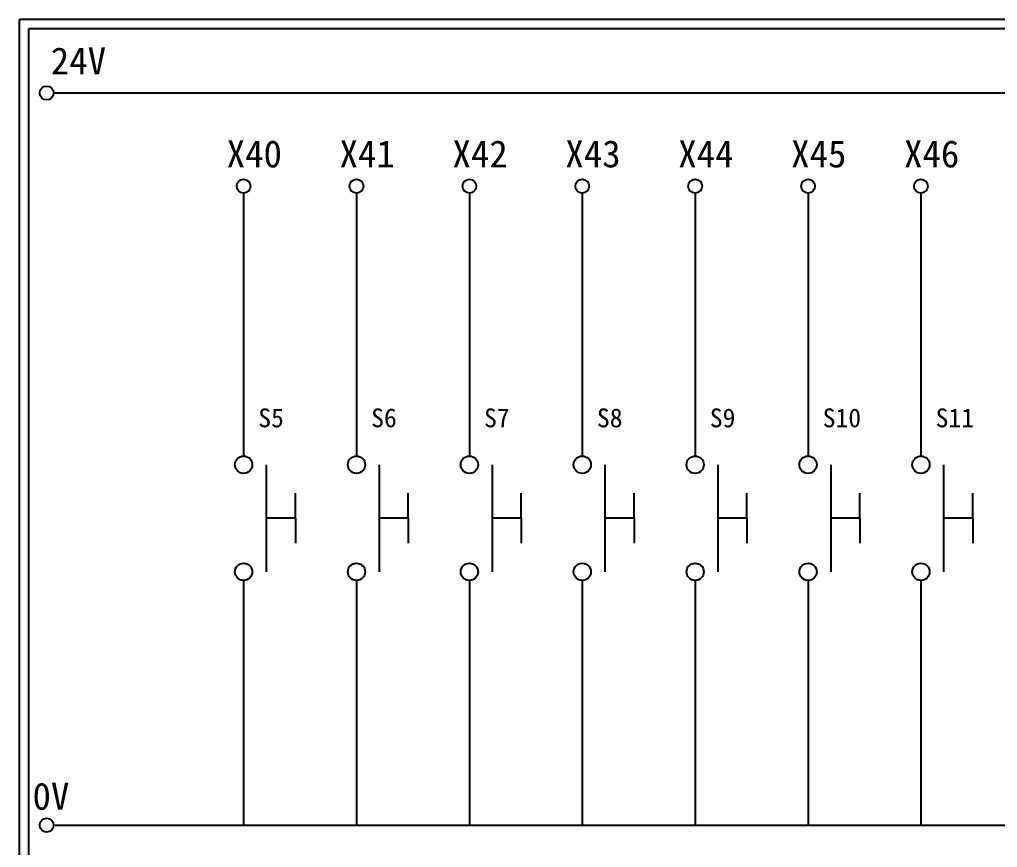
# Model space of a CAD drawing. Extents: x 325 to 612, y 3 to 207.
# Drawn here: x 325.3 to 455.3, y 97 to 207 of the extents above; entities that cross this region are included whole.
import ezdxf

# ---------------------------------------------------------------- set-up
doc = ezdxf.new("R2010")
doc.units = 0
doc.layers.get('0').update_dxf_attribs({"linetype": 'CONTINUOUS'})
doc.layers.add('圖框層', color=7, linetype='CONTINUOUS')
doc.layers.add('標尺寸層', color=3, linetype='CONTINUOUS')
doc.styles.add('STSL', font='KAIU.TTF')

msp = doc.modelspace()

# ---------------------------------------------------------------- linework, layer by layer
for p, q in [((361.97, 140.73), (361.97, 144.04)), ((376.97, 140.73), (376.97, 144.04)), ((391.97, 140.73), (391.97, 144.04)), ((406.97, 140.73), (406.97, 144.04)), ((421.97, 140.73), (421.97, 144.04)), ((436.97, 140.73), (436.97, 144.04)), ((451.97, 140.73), (451.97, 144.04)), ((361.97, 140.73), (361.97, 137.42)), ((376.97, 140.73), (376.97, 137.42)), ((391.97, 140.73), (391.97, 137.42)), ((406.97, 140.73), (406.97, 137.42)), ((421.97, 140.73), (421.97, 137.42)), ((436.97, 140.73), (436.97, 137.42)), ((451.97, 140.73), (451.97, 137.42))]:
    msp.add_line(p, q)
at = {"layer": '圖框層', "color": 7}
for p, q in [((612.32, 206.97), (325.32, 206.97)), ((325.32, 3), (325.32, 206.97)), ((611.07, 205.72), (326.57, 205.72)), ((326.57, 4.25), (326.57, 205.72))]:
    msp.add_line(p, q, dxfattribs=at)
at = {"layer": '標尺寸層', "color": 7}
for p, q in [((329.84, 197.22), (607.44, 197.22)), ((355.09, 183.91), (355.09, 148.99)), ((370.09, 183.91), (370.09, 148.99)), ((385.09, 183.91), (385.09, 148.99)), ((400.09, 183.91), (400.09, 148.99)), ((415.09, 183.91), (415.09, 148.99)), ((430.09, 183.91), (430.09, 148.99)), ((445.09, 183.91), (445.09, 148.99)), ((358.1, 147.84), (358.1, 133.61)), ((373.1, 147.84), (373.1, 133.61)), ((388.1, 147.84), (388.1, 133.61)), ((403.1, 147.84), (403.1, 133.61)), ((418.1, 147.84), (418.1, 133.61)), ((433.1, 147.84), (433.1, 133.61)), ((448.1, 147.84), (448.1, 133.61)), ((361.97, 140.73), (358.1, 140.73)), ((376.97, 140.73), (373.1, 140.73)), ((391.97, 140.73), (388.1, 140.73)), ((406.97, 140.73), (403.1, 140.73)), ((421.97, 140.73), (418.1, 140.73)), ((436.97, 140.73), (433.1, 140.73)), ((451.97, 140.73), (448.1, 140.73)), ((355.09, 132.46), (355.09, 99.96)), ((370.09, 132.46), (370.09, 99.96)), ((385.09, 132.46), (385.09, 99.96)), ((400.09, 132.46), (400.09, 99.96)), ((415.09, 132.46), (415.09, 99.96)), ((430.09, 132.46), (430.09, 99.96)), ((445.09, 132.46), (445.09, 99.96)), ((330.05, 99.96), (607.92, 99.96))]:
    msp.add_line(p, q, dxfattribs=at)
for centre, radius in [((328.92, 197.22), 0.92), ((355.09, 184.83), 0.92), ((370.09, 184.83), 0.92), ((385.09, 184.83), 0.92), ((400.09, 184.83), 0.92), ((415.09, 184.83), 0.92), ((430.09, 184.83), 0.92), ((445.09, 184.83), 0.92), ((355.09, 147.84), 1.15), ((370.09, 147.84), 1.15), ((385.09, 147.84), 1.15), ((400.09, 147.84), 1.15), ((415.09, 147.84), 1.15), ((430.09, 147.84), 1.15), ((445.09, 147.84), 1.15), ((355.09, 133.61), 1.15), ((370.09, 133.61), 1.15), ((385.09, 133.61), 1.15), ((400.09, 133.61), 1.15), ((415.09, 133.61), 1.15), ((430.09, 133.61), 1.15), ((445.09, 133.61), 1.15), ((328.92, 99.96), 0.92)]:
    msp.add_circle(centre, radius, dxfattribs=at)

# ---------------------------------------------------------------- texts
at = {"layer": '圖框層', "color": 4, "style": 'STSL'}
for s, height, p in [('24V', 3.6, (329.47, 199.68)), ('X40', 3.6, (352.84, 187.33)), ('X41', 3.6, (367.84, 187.33)), ('X42', 3.6, (382.84, 187.33)), ('X43', 3.6, (397.84, 187.33)), ('X44', 3.6, (412.84, 187.33)), ('X45', 3.6, (427.84, 187.33)), ('X46', 3.6, (442.84, 187.33)), ('S5', 2.5, (357.04, 152.81)), ('S6', 2.5, (372.04, 152.81)), ('S7', 2.5, (387.04, 152.81)), ('S8', 2.5, (402.04, 152.81)), ('S9', 2.5, (417.04, 152.81)), ('S10', 2.5, (432.04, 152.81)), ('S11', 2.5, (447.04, 152.81)), ('0V', 3.6, (327.04, 102))]:
    msp.add_text(s, height=height, dxfattribs=at).set_placement(p)

doc.saveas('drawing.dxf')
